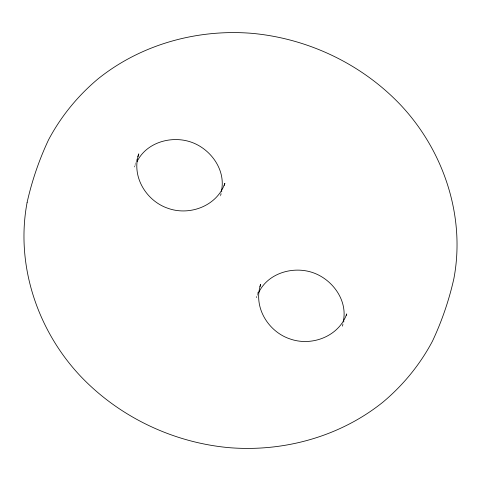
<?xml version="1.0" encoding="UTF-8"?>
<svg xmlns="http://www.w3.org/2000/svg" width="481" height="481" viewBox="0 0 481 481"><rect width="100%" height="100%" fill="white"/><g stroke="black" fill="none" stroke-linecap="round" stroke-linejoin="round"><path stroke-width="0.36" stroke-dasharray="2.4 1.8" d="M221.038 192.941L220.352 196.543L222.012 191.685M342.893 323.509L342.207 327.104L344.107 321.555M137.127 158.748L134.277 167.069L135.943 163.811M258.038 292.087L256.139 297.637L257.798 294.372"/><path stroke-width="0.72" d="M221.314 191.504C226.335 170.262 210.786 148.791 190.927 142.045C171.332 135.317 146.236 142.418 136.941 161.85M343.308 321.35C347.877 300.294 332.395 279.305 312.788 272.607C292.959 265.771 267.514 273.202 258.465 293.067M137.843 156.668L138.793 153.896C131.169 176.437 146.332 201.19 168.212 208.393C189.917 216.113 217.069 205.844 224.861 183.363L224.152 185.444M259.932 286.538L260.648 284.457C253.03 306.998 268.188 331.758 290.073 338.955C311.772 346.681 338.925 336.411 346.723 313.931L346.248 315.314M27.128 202.351C15.362 264.436 37.205 329.906 80.032 375.655C118.771 416.684 172.571 442.424 228.691 447.631C283.441 452.206 339.917 436.712 382.948 402.134C403.216 385.155 420.105 364.508 432.479 341.131C441.877 321.122 449.032 300.222 453.872 278.649C465.638 216.564 443.795 151.094 400.968 105.345C362.229 64.316 308.429 38.576 252.309 33.369C197.559 28.794 141.083 44.288 98.052 78.866C77.784 95.845 60.895 116.492 48.521 139.869C39.123 159.878 31.968 180.778 27.128 202.351"/></g></svg>
